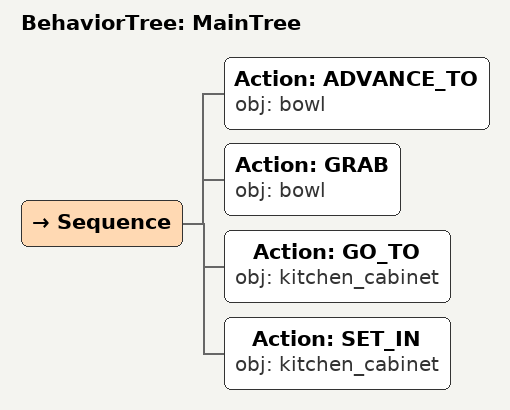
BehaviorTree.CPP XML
<root main_tree_to_execute="MainTree">
  <BehaviorTree ID="MainTree">
    <Sequence>
      <!-- Advance to bowl -->
      <Action ID="ADVANCE_TO" obj="bowl" />
      <!-- Grab bowl -->
      <Action ID="GRAB" obj="bowl" />
      <!-- Go to kitchen_cabinet -->
      <Action ID="GO_TO" obj="kitchen_cabinet" />
      <!-- Set in kitchen_cabinet -->
      <Action ID="SET_IN" obj="kitchen_cabinet" />
    </Sequence>
  </BehaviorTree>
</root>
